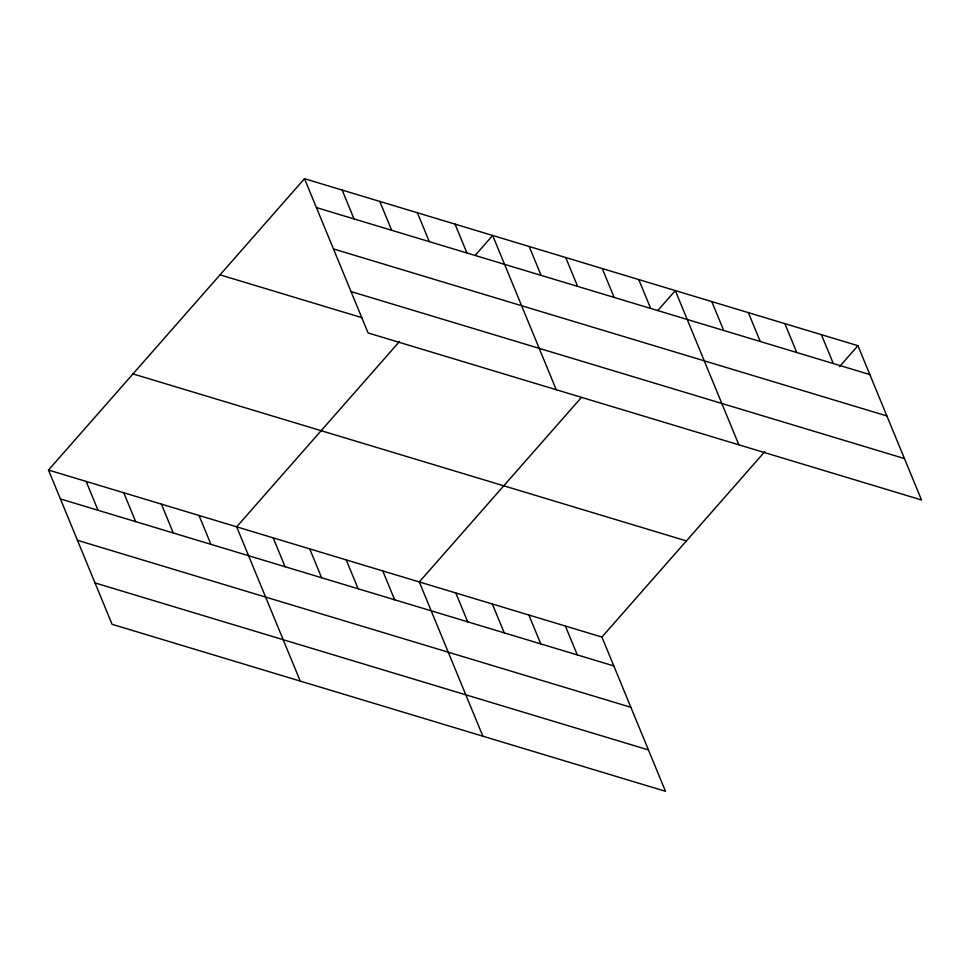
<?xml version="1.0" encoding="UTF-8"?>
<svg xmlns="http://www.w3.org/2000/svg" width="970" height="970" viewBox="0 0 970 970"><rect width="100%" height="100%" fill="white"/><g stroke="black" fill="none" stroke-linecap="round" stroke-linejoin="round"><path stroke-width="1.45" d="M48.5 470.05L601.921 637.06L665.493 791.302L112.071 624.304L48.5 470.05L304.507 178.698L857.929 345.696L921.5 499.95L368.079 332.94L304.507 178.698M399.482 341.537L236.668 526.831L300.239 681.086M475.191 255.377L492.663 235.48L556.246 389.722M581.139 397.748L419.295 581.951L482.866 736.194M657.818 310.485L675.302 290.588L738.873 444.83M601.921 637.06L764.736 451.753M839.474 366.696L857.929 345.696M316.402 207.568L869.823 374.565M333.462 248.938L886.871 415.948M351.031 291.57L904.452 458.567M220.02 274.849L361.871 317.651M132.987 373.911L686.396 540.908M60.395 498.919L613.816 665.929M77.454 540.302L630.876 707.3M95.024 582.921L648.445 749.931M821.396 334.674L833.303 363.544M784.875 323.653L796.77 352.522M748.343 312.631L760.25 341.501M711.822 301.609L723.717 330.479M638.769 279.566L650.676 308.436M602.249 268.544L614.143 297.414M565.716 257.523L577.623 286.392M529.196 246.501L541.09 275.371M455.039 224.118L466.934 252.988M417.403 212.769L429.298 241.639M565.389 626.038L577.295 654.908M379.767 201.408L391.674 230.278M528.868 615.016L540.763 643.886M342.143 190.059L354.038 218.929M492.336 603.995L504.242 632.864M455.815 592.973L467.71 621.843M382.762 570.918L394.669 599.787M346.241 559.896L358.136 588.766M309.709 548.875L321.616 577.744M273.188 537.853L285.083 566.722M199.032 515.482L210.927 544.352M161.396 504.121L173.29 532.991M123.76 492.772L135.667 521.63M86.136 481.411L98.031 510.281"/></g></svg>
